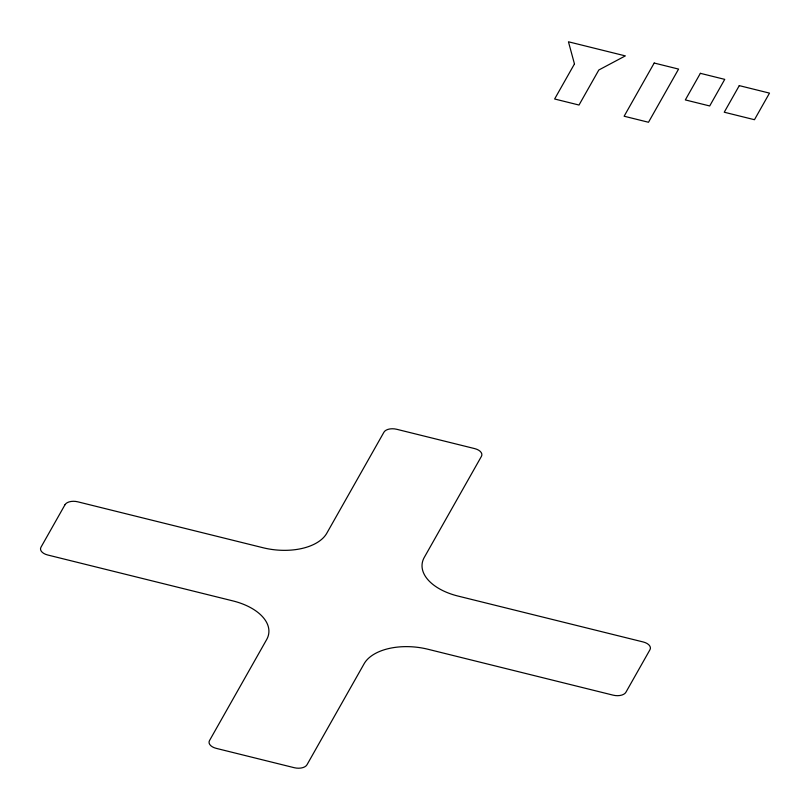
<?xml version="1.0" encoding="UTF-8"?>
<svg xmlns="http://www.w3.org/2000/svg" width="810" height="810" viewBox="0 0 810 810"><rect width="100%" height="100%" fill="white"/><g stroke="black" fill="none" stroke-linecap="round" stroke-linejoin="round"><path stroke-width="1.21" d="M65.013 504.711L40.956 547.256A10.246 5.771 6.1 0 0 47.699 554.992L232.926 600.909A51.212 28.856 6.1 0 1 266.642 639.586L209.486 740.624A10.246 5.771 6.1 0 0 216.23 748.359L294.222 767.698A10.246 5.771 6.1 0 0 306.98 764.792L364.125 663.744A51.212 28.856 6.1 0 1 427.913 649.245L613.15 695.162A10.246 5.771 6.1 0 0 625.907 692.256L649.974 649.711A10.246 5.771 6.1 0 0 643.231 641.976L457.994 596.059A51.212 28.856 6.1 0 1 424.288 557.391L481.434 456.344A10.246 5.771 6.1 0 0 474.7 448.608L396.697 429.28A10.246 5.771 6.1 0 0 383.95 432.175L326.794 533.223A51.212 28.856 6.1 0 1 263.007 547.732L77.77 501.815A10.246 5.771 6.1 0 0 65.013 504.711M574.462 63.939L554.627 98.992L579.008 105.037L598.833 69.984L625.34 55.89L568.448 41.786L574.462 63.939M654.197 63.038L624.125 116.225L648.496 122.259L678.577 69.083L654.197 63.038M700.366 73.325L685.331 99.924L709.702 105.958L724.737 79.37L700.366 73.325M739.277 85.627L724.241 112.215L754.464 119.708L769.5 93.12L739.277 85.627"/></g></svg>
